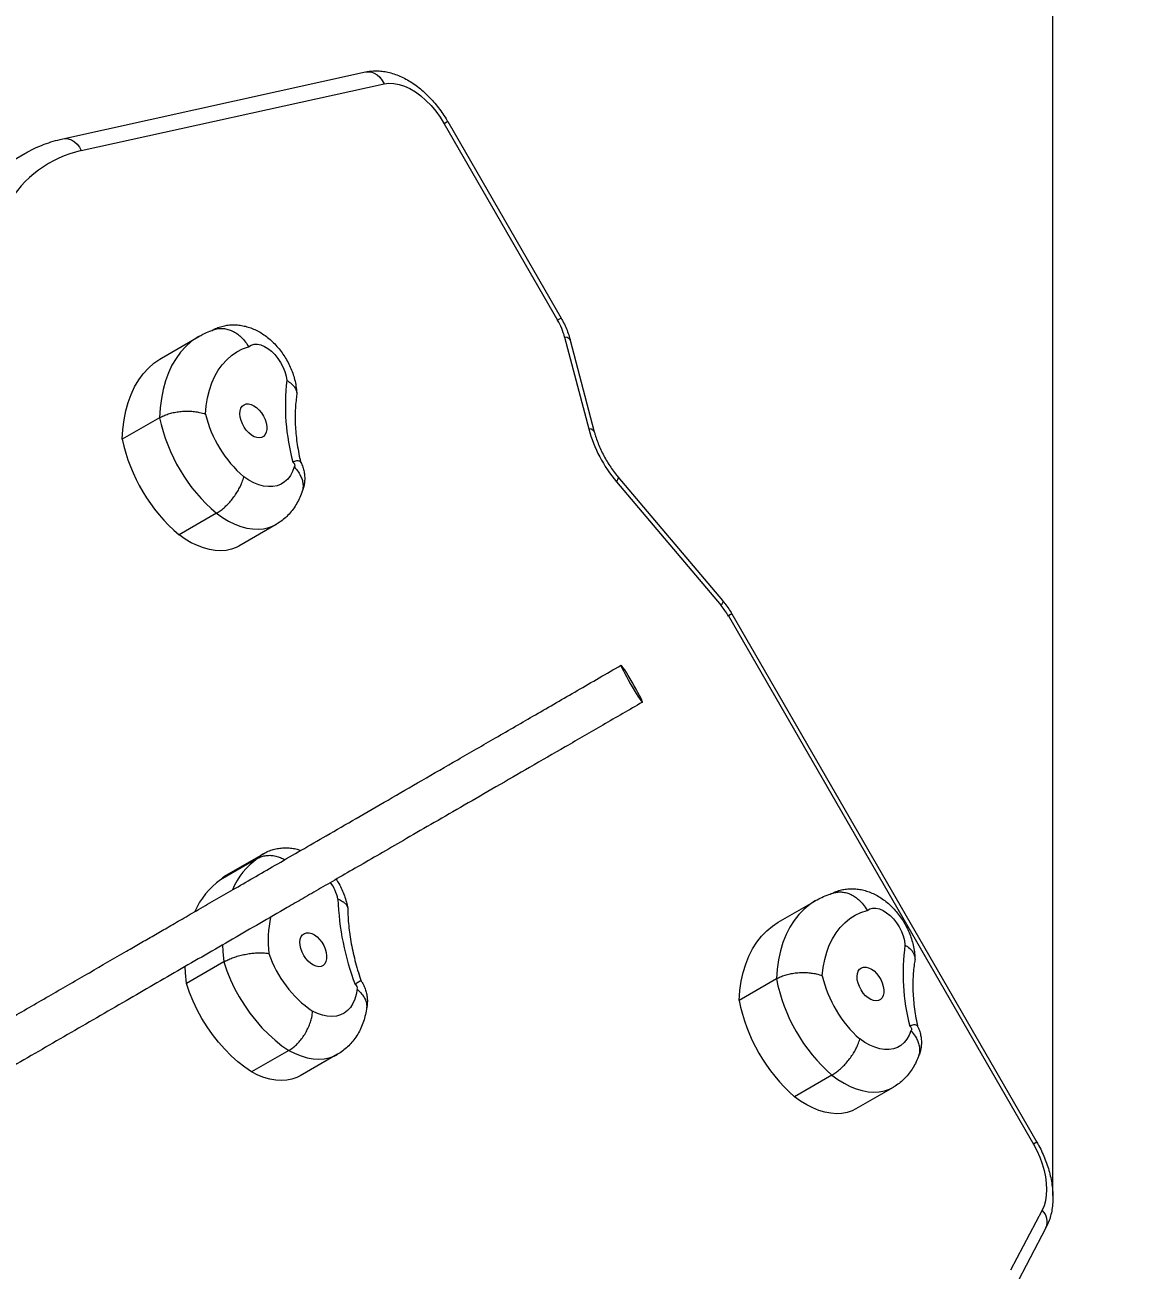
# Model space of a CAD drawing. Header units: millimetres. Extents: x -6879 to 7341, y -8047 to 7187.
# Drawn here: x 5147 to 5666, y -2675 to -2097 of the extents above; entities that cross this region are included whole.
import ezdxf

# ---------------------------------------------------------------- set-up
doc = ezdxf.new("R2010")
doc.units = ezdxf.units.MM
for name, color, linetype in [('DIKOM_ОБЪЕКТ', 7, 'Continuous'), ('DIKOM_РАЗМЕР_ЗОНА', 7, 'Continuous'), ('DIKOM_РАЗМЕР_ОБЪЕКТА', 7, 'Continuous')]:
    doc.layers.add(name, color=color, linetype=linetype)
doc.styles.add('style1', font='arial.ttf', dxfattribs={"width": 0.8})
doc.dimstyles.new('1-50', dxfattribs={"dimtxt": 300, "dimasz": 200, "dimexe": 100, "dimexo": 0, "dimgap": 100, "dimtad": 0, "dimdec": 0, "dimtxsty": 'style1', "dimcen": 0, "dimclrd": 7, "dimclre": 7, "dimadec": 1, "dimazin": 2, "dimtfac": 1, "dimtdec": 0, "dimtmove": 1, "dimatfit": 3, "dimfxl": 0, "dimlwd": 25, "dimlwe": 18, "dimarcsym": 0})

# ---------------------------------------------------------------- blocks, each defined once
blk = doc.blocks.new('*D19')
at = {"layer": 'Defpoints', "color": 0, "transparency": 16777216}
for p in [(5624.04, 6094.27), (-4435.35, 2864.29), (5624.04, -2640.11)]:
    blk.add_point(p, dxfattribs=at)
at = {"layer": 'DIKOM_РАЗМЕР_ОБЪЕКТА', "color": 7, "lineweight": 18, "transparency": 16777216}
for p, q in [((-4435.35, 2864.29), (-4435.35, 6194.27)), ((5624.04, -2640.11), (5624.04, 6194.27))]:
    blk.add_line(p, q, dxfattribs=at)
at = {"layer": 'DIKOM_РАЗМЕР_ОБЪЕКТА', "color": 7, "lineweight": 25, "transparency": 16777216}
for p, q in [((-4235.35, 6094.27), (2113.67, 6094.27)), ((5424.04, 6094.27), (3193.46, 6094.27))]:
    blk.add_line(p, q, dxfattribs=at)
at = {"layer": 'DIKOM_РАЗМЕР_ОБЪЕКТА', "color": 7, "transparency": 16777216}
for points in [[(-4235.35, 6127.6), (-4235.35, 6060.94), (-4435.35, 6094.27)], [(5424.04, 6127.6), (5424.04, 6060.94), (5624.04, 6094.27)]]:
    blk.add_solid(points, dxfattribs=at)
at = {"layer": 'DIKOM_РАЗМЕР_ОБЪЕКТА', "color": 0, "transparency": 16777216, "insert": (2653.56, 6094.27), "char_height": 300, "attachment_point": 5, "style": 'style1'}
blk.add_mtext('10100', dxfattribs=at)
blk = doc.blocks.new('*D17')
at = {"layer": 'Defpoints', "color": 0, "transparency": 16777216}
for p in [(-5935.35, 6990.27), (-5935.35, 998.27), (7340.79, -2830.86)]:
    blk.add_point(p, dxfattribs=at)
at = {"layer": 'DIKOM_РАЗМЕР_ЗОНА', "color": 7, "lineweight": 18, "transparency": 16777216}
for p, q in [((-5935.35, 998.27), (-5935.35, 7090.27)), ((7340.79, -2830.86), (7340.79, 7090.27))]:
    blk.add_line(p, q, dxfattribs=at)
at = {"layer": 'DIKOM_РАЗМЕР_ЗОНА', "color": 7, "lineweight": 25, "transparency": 16777216}
for p, q in [((-5735.35, 6990.27), (2016.67, 6990.27)), ((7140.79, 6990.27), (3096.46, 6990.27))]:
    blk.add_line(p, q, dxfattribs=at)
at = {"layer": 'DIKOM_РАЗМЕР_ЗОНА', "color": 7, "transparency": 16777216}
for points in [[(-5735.35, 7023.6), (-5735.35, 6956.94), (-5935.35, 6990.27)], [(7140.79, 7023.6), (7140.79, 6956.94), (7340.79, 6990.27)]]:
    blk.add_solid(points, dxfattribs=at)
at = {"layer": 'DIKOM_РАЗМЕР_ЗОНА', "color": 0, "transparency": 16777216, "insert": (2556.56, 6990.27), "char_height": 300, "attachment_point": 5, "style": 'style1'}
blk.add_mtext('13300', dxfattribs=at)

msp = doc.modelspace()

# ---------------------------------------------------------------- linework, layer by layer
at = {"layer": 'DIKOM_ОБЪЕКТ', "color": 7, "linetype": 'Continuous', "lineweight": 15}
for p, q in [((5164.42, -2149.66), (5304.97, -2118.63)), ((5173.05, -2155.13), (5313.61, -2124.1)), ((5343.12, -2141.66), (5341.48, -2142.61)), ((5341.48, -2142.61), (5394.1, -2233.75)), ((5343.12, -2141.66), (5395.74, -2232.81)), ((5141.34, -2159.63), (5146.89, -2156.43)), ((5395.74, -2232.81), (5394.1, -2233.75)), ((5210.33, -2251.37), (5227.65, -2241.37)), ((5397.39, -2241.67), (5408.57, -2284.22)), ((5399.99, -2243.05), (5411.17, -2285.6)), ((5209.4, -2279.07), (5192.08, -2289.08)), ((5421.44, -2308.78), (5470.01, -2366.27)), ((5422.12, -2306.45), (5470.68, -2363.94)), ((5235.74, -2323.44), (5218.41, -2333.44)), ((5263.46, -2328.63), (5246.13, -2338.63)), ((5475.04, -2370.15), (5473.4, -2371.1)), ((5473.4, -2371.1), (5614.94, -2616.27)), ((5475.04, -2370.15), (5616.59, -2615.32)), ((5254.96, -2483.55), (5237.63, -2493.55)), ((5240.26, -2491.41), (5257.58, -2481.41)), ((5496.53, -2513.22), (5513.85, -2503.22)), ((5239.13, -2531.64), (5221.81, -2541.65)), ((5495.66, -2539.48), (5478.34, -2549.48)), ((5269.43, -2572.72), (5252.1, -2582.72)), ((5291.95, -2574.53), (5274.63, -2584.53)), ((5521.43, -2584.19), (5504.1, -2594.19)), ((5549.81, -2589.88), (5532.49, -2599.88)), ((5616.59, -2615.32), (5614.94, -2616.27)), ((5618.97, -2646.88), (5604.36, -2674.67)), ((5620.8, -2655.1), (5606.19, -2682.89))]:
    msp.add_line(p, q, dxfattribs=at)
at = {"layer": 'DIKOM_ОБЪЕКТ', "color": 7, "linetype": 'Continuous', "lineweight": 15, "flags": 128}
for points in [[(5304.97, -2118.63), (5306.08, -2118.49), (5307.56, -2118.63), (5309.03, -2119.13), (5310.41, -2119.96), (5311.67, -2121.1), (5312.75, -2122.5), (5313.61, -2124.1)], [(5313.61, -2124.1), (5315.8, -2123.82), (5318.13, -2123.91), (5320.56, -2124.36), (5323.05, -2125.18), (5325.58, -2126.36), (5328.11, -2127.87), (5330.61, -2129.7), (5333.04, -2131.82), (5335.37, -2134.2), (5337.57, -2136.82), (5339.62, -2139.64), (5341.48, -2142.61)], [(5164.42, -2149.66), (5165.53, -2149.52), (5167.01, -2149.66), (5168.48, -2150.15), (5169.86, -2150.99), (5171.12, -2152.12), (5172.2, -2153.52), (5173.05, -2155.13)], [(5227.64, -2241.37), (5226.89, -2241.82), (5224.09, -2243.78), (5221.51, -2246.07), (5219.14, -2248.67), (5217.02, -2251.57), (5215.13, -2254.76), (5213.51, -2258.23), (5212.14, -2261.95), (5211.04, -2265.92), (5210.22, -2270.11), (5209.67, -2274.5), (5209.4, -2279.07)], [(5399.99, -2243.05), (5399.87, -2242.76), (5399.36, -2242.27), (5398.52, -2241.9), (5397.39, -2241.67)], [(5230.68, -2277.42), (5231.04, -2273.51), (5231.66, -2269.78), (5232.53, -2266.25), (5233.66, -2262.93), (5235.03, -2259.85), (5236.63, -2257.03), (5238.47, -2254.47), (5240.53, -2252.19), (5242.79, -2250.21), (5245.25, -2248.53), (5247.89, -2247.17), (5250.71, -2246.12)], [(5250.71, -2246.12), (5251.89, -2245.4), (5253.26, -2245.02), (5254.76, -2244.98), (5256.37, -2245.3), (5258.03, -2245.96), (5259.7, -2246.94), (5261.33, -2248.22), (5262.88, -2249.76), (5264.31, -2251.52), (5265.58, -2253.45), (5266.65, -2255.5), (5267.49, -2257.62), (5268.09, -2259.74), (5268.41, -2261.8)], [(5192.08, -2289.08), (5192.35, -2284.5), (5192.9, -2280.11), (5193.72, -2275.92), (5194.82, -2271.96), (5196.18, -2268.23), (5197.81, -2264.76), (5199.69, -2261.57), (5201.82, -2258.67), (5204.18, -2256.07), (5206.77, -2253.78), (5209.57, -2251.83), (5210.33, -2251.37)], [(5254.43, -2274.4), (5255.61, -2275.53), (5256.68, -2276.87), (5257.6, -2278.35), (5258.32, -2279.93), (5258.83, -2281.52), (5259.09, -2283.08), (5259.09, -2284.54), (5258.84, -2285.83), (5258.35, -2286.91), (5257.64, -2287.72), (5256.73, -2288.24), (5255.67, -2288.45), (5254.49, -2288.33), (5253.24, -2287.89), (5251.99, -2287.16), (5250.77, -2286.15), (5249.63, -2284.91), (5248.64, -2283.49), (5247.81, -2281.96), (5247.2, -2280.36), (5246.81, -2278.78), (5246.68, -2277.26), (5246.8, -2275.88), (5247.17, -2274.69), (5247.78, -2273.74), (5248.59, -2273.07), (5249.59, -2272.7), (5250.71, -2272.66), (5251.93, -2272.94), (5253.19, -2273.53), (5254.43, -2274.4)], [(5411.17, -2285.6), (5411.05, -2285.31), (5410.54, -2284.82), (5409.7, -2284.45), (5408.57, -2284.22)], [(5271.28, -2299.74), (5271.53, -2299.96), (5271.76, -2300.23), (5271.94, -2300.54), (5272.07, -2300.88), (5272.13, -2301.2), (5272.13, -2301.5), (5272.06, -2301.75), (5271.92, -2301.94)], [(5271.92, -2301.94), (5271.15, -2304.07), (5270.14, -2305.96), (5268.9, -2307.58), (5267.44, -2308.91), (5265.79, -2309.93), (5263.97, -2310.64), (5262, -2311.02), (5259.89, -2311.07), (5257.69, -2310.79), (5255.42, -2310.18), (5253.1, -2309.25), (5250.76, -2308.01), (5248.44, -2306.47)], [(5422.12, -2306.45), (5422.2, -2306.6), (5422.23, -2307.12), (5421.97, -2307.86), (5421.44, -2308.78)], [(5235.74, -2323.44), (5238.55, -2325.4), (5241.4, -2327.07), (5244.24, -2328.45), (5247.06, -2329.52), (5249.83, -2330.28), (5252.54, -2330.72), (5255.16, -2330.84), (5257.67, -2330.63), (5260.04, -2330.1), (5262.27, -2329.24), (5263.44, -2328.63)], [(5246.13, -2338.63), (5244.95, -2339.25), (5242.72, -2340.1), (5240.34, -2340.63), (5237.83, -2340.84), (5235.22, -2340.72), (5232.51, -2340.28), (5229.73, -2339.52), (5226.91, -2338.45), (5224.07, -2337.07), (5221.23, -2335.4), (5218.41, -2333.44)], [(5470.68, -2363.94), (5470.77, -2364.08), (5470.79, -2364.61), (5470.54, -2365.35), (5470.01, -2366.27)], [(5423.59, -2393.96), (5423.59, -2394.16), (5423.77, -2394.67), (5424.13, -2395.46), (5424.64, -2396.51), (5425.3, -2397.77), (5426.07, -2399.21), (5426.93, -2400.77), (5427.85, -2402.39), (5428.79, -2404.01), (5429.73, -2405.59), (5430.62, -2407.05), (5431.44, -2408.35), (5432.15, -2409.43), (5432.73, -2410.27), (5433.16, -2410.83), (5433.42, -2411.09), (5433.51, -2411.04), (5433.42, -2410.69), (5433.15, -2410.03), (5432.71, -2409.11), (5432.12, -2407.95), (5431.41, -2406.59), (5430.59, -2405.09), (5429.69, -2403.49), (5428.76, -2401.86), (5427.81, -2400.26), (5426.89, -2398.73), (5426.04, -2397.35), (5425.27, -2396.15), (5424.62, -2395.18), (5424.11, -2394.48), (5423.76, -2394.06), (5423.59, -2393.96)], [(5257.58, -2481.41), (5256.39, -2482.21), (5254.96, -2483.55)], [(5237.63, -2493.55), (5239.07, -2492.21), (5240.26, -2491.41)], [(5513.88, -2503.2), (5511.15, -2504.98), (5508.49, -2507.17), (5506.06, -2509.67), (5503.86, -2512.48), (5501.9, -2515.58), (5500.19, -2518.97), (5498.74, -2522.61), (5497.56, -2526.51), (5496.65, -2530.63), (5496.02, -2534.96), (5495.66, -2539.48)], [(5516.97, -2538.11), (5517.4, -2534.25), (5518.09, -2530.57), (5519.04, -2527.1), (5520.24, -2523.85), (5521.68, -2520.85), (5523.35, -2518.1), (5525.25, -2515.62), (5527.37, -2513.43), (5529.69, -2511.53), (5532.21, -2509.95), (5534.91, -2508.68), (5537.76, -2507.73)], [(5537.76, -2507.73), (5538.98, -2507.05), (5540.36, -2506.71), (5541.88, -2506.72), (5543.5, -2507.08), (5545.16, -2507.78), (5546.83, -2508.8), (5548.45, -2510.12), (5549.99, -2511.69), (5551.4, -2513.48), (5552.64, -2515.43), (5553.69, -2517.49), (5554.5, -2519.61), (5555.06, -2521.73), (5555.35, -2523.78)], [(5478.34, -2549.48), (5478.69, -2544.96), (5479.33, -2540.63), (5480.24, -2536.51), (5481.42, -2532.62), (5482.87, -2528.97), (5484.58, -2525.59), (5486.53, -2522.48), (5488.74, -2519.67), (5491.17, -2517.17), (5493.82, -2514.99), (5496.53, -2513.22)], [(5281.25, -2519.09), (5282.49, -2520.02), (5283.65, -2521.19), (5284.7, -2522.55), (5285.58, -2524.06), (5286.26, -2525.64), (5286.72, -2527.24), (5286.93, -2528.78), (5286.89, -2530.21), (5286.6, -2531.47), (5286.06, -2532.5), (5285.31, -2533.26), (5284.37, -2533.72), (5283.28, -2533.87), (5282.09, -2533.69), (5280.84, -2533.2), (5279.58, -2532.41), (5278.38, -2531.35), (5277.27, -2530.08), (5276.3, -2528.64), (5275.51, -2527.08), (5274.94, -2525.49), (5274.6, -2523.91), (5274.51, -2522.41), (5274.68, -2521.06), (5275.1, -2519.91), (5275.74, -2519.01), (5276.59, -2518.4), (5277.61, -2518.09), (5278.76, -2518.11), (5279.99, -2518.44), (5281.25, -2519.09)], [(5238.61, -2523.76), (5238.73, -2526.73), (5239.13, -2531.64)], [(5221.81, -2541.65), (5221.4, -2536.73), (5221.29, -2533.72)], [(5239.13, -2531.64), (5240.58, -2535.78), (5242.28, -2539.88), (5244.22, -2543.93), (5246.38, -2547.89), (5248.76, -2551.72), (5251.32, -2555.4), (5254.05, -2558.89), (5256.92, -2562.18), (5259.92, -2565.23), (5263.02, -2568.02), (5266.2, -2570.52), (5269.43, -2572.72)], [(5541, -2535.83), (5542.17, -2536.99), (5543.23, -2538.34), (5544.13, -2539.84), (5544.83, -2541.42), (5545.3, -2543.01), (5545.54, -2544.57), (5545.52, -2546.01), (5545.24, -2547.28), (5544.73, -2548.33), (5543.99, -2549.11), (5543.06, -2549.6), (5541.98, -2549.77), (5540.8, -2549.62), (5539.55, -2549.15), (5538.3, -2548.38), (5537.08, -2547.35), (5535.96, -2546.09), (5534.98, -2544.66), (5534.18, -2543.11), (5533.58, -2541.51), (5533.23, -2539.93), (5533.12, -2538.43), (5533.27, -2537.07), (5533.67, -2535.9), (5534.3, -2534.98), (5535.13, -2534.34), (5536.14, -2534.01), (5537.28, -2534), (5538.5, -2534.31), (5539.76, -2534.93), (5541, -2535.83)], [(5252.1, -2582.72), (5248.88, -2580.52), (5245.7, -2578.02), (5242.6, -2575.23), (5239.6, -2572.18), (5236.72, -2568.9), (5233.99, -2565.4), (5231.43, -2561.72), (5229.06, -2557.89), (5226.89, -2553.93), (5224.95, -2549.89), (5223.25, -2545.78), (5221.81, -2541.65)], [(5301.09, -2544.32), (5300.7, -2546.76), (5300.04, -2549), (5299.14, -2551), (5298.01, -2552.75), (5296.65, -2554.22), (5295.09, -2555.39), (5293.35, -2556.25), (5291.44, -2556.79), (5289.4, -2556.99), (5287.24, -2556.87), (5285, -2556.41), (5282.7, -2555.63), (5280.37, -2554.54)], [(5558.15, -2563.62), (5557.33, -2565.7), (5556.27, -2567.54), (5554.99, -2569.1), (5553.5, -2570.38), (5551.81, -2571.34), (5549.96, -2571.99), (5547.96, -2572.31), (5545.83, -2572.29), (5543.62, -2571.95), (5541.33, -2571.28), (5539.01, -2570.28), (5536.67, -2568.99), (5534.36, -2567.4)], [(5557.54, -2561.42), (5557.79, -2561.64), (5558.01, -2561.92), (5558.19, -2562.23), (5558.32, -2562.57), (5558.37, -2562.89), (5558.36, -2563.19), (5558.29, -2563.44), (5558.15, -2563.62)], [(5269.43, -2572.72), (5272.27, -2574.15), (5275.09, -2575.27), (5277.88, -2576.08), (5280.6, -2576.58), (5283.23, -2576.74), (5285.76, -2576.59), (5288.16, -2576.11), (5290.42, -2575.31), (5291.94, -2574.54)], [(5274.63, -2584.53), (5273.09, -2585.31), (5270.84, -2586.11), (5268.44, -2586.59), (5265.91, -2586.75), (5263.27, -2586.58), (5260.55, -2586.09), (5257.77, -2585.27), (5254.95, -2584.15), (5252.1, -2582.72)], [(5521.43, -2584.19), (5524.23, -2586.21), (5527.07, -2587.95), (5529.92, -2589.4), (5532.74, -2590.55), (5535.53, -2591.38), (5538.26, -2591.9), (5540.9, -2592.09), (5543.43, -2591.96), (5545.84, -2591.5), (5548.11, -2590.73), (5549.79, -2589.89)], [(5532.49, -2599.88), (5530.79, -2600.73), (5528.52, -2601.5), (5526.11, -2601.96), (5523.57, -2602.09), (5520.93, -2601.9), (5518.21, -2601.38), (5515.42, -2600.55), (5512.59, -2599.4), (5509.75, -2597.95), (5506.91, -2596.21), (5504.1, -2594.19)], [(5614.94, -2616.27), (5616.52, -2619.22), (5617.89, -2622.25), (5619.03, -2625.31), (5619.93, -2628.38), (5620.57, -2631.41), (5620.96, -2634.36), (5621.09, -2637.21), (5620.95, -2639.92), (5620.55, -2642.46), (5619.89, -2644.78), (5618.97, -2646.88)]]:
    msp.add_lwpolyline(points, dxfattribs=at)
at = {"layer": 'DIKOM_ОБЪЕКТ', "color": 7, "linetype": 'Continuous', "lineweight": 15}
for centre, radius, start, end in [((5184.63, -2206.75), 52.9, 102.63796, 150.18356), ((5366.06, -2250.06), 32.44, 14.99536, 30.17368), ((5368.43, -2273.33), 100.67, 173.4275, 195.21192), ((5287.56, -2262.69), 79.85, 191.84147, 229.53663), ((5285.36, -2263.95), 56.31, 193.84173, 229.03876), ((5470.35, -2267.49), 64.01, 195.14481, 220.17165), ((5270.23, -2272.69), 79.85, 191.84147, 229.53663), ((5444.49, -2387.76), 33.36, 29.94566, 40.10756), ((5275.04, -2511.78), 34.65, 125.41166, 156.77193), ((5257.74, -2521.81), 34.69, 125.42176, 156.99772), ((5270.44, -2507.49), 22.31, 12.96545, 34.81837), ((5412.9, -2498.72), 120.77, 181.78631, 201.06552), ((5318.68, -2522.07), 58.9, 168.97313, 185.5457), ((5652.46, -2537.02), 98, 172.23803, 194.41913), ((5311.25, -2510.02), 54.17, 199.11006, 235.24714), ((5299.39, -2543.74), 1.8, 341.36435, 63.28596), ((5574.05, -2524.08), 79.88, 191.11014, 228.79548), ((5571.88, -2525.31), 56.38, 193.12012, 228.28707), ((5556.73, -2534.09), 79.88, 191.11013, 228.79551), ((5614.09, -2652.27), 7.28, 337.19772, 47.84638)]:
    msp.add_arc(centre, radius, start, end, dxfattribs=at)
for points, knots in [([(5304.97, -2118.63), (5305.56, -2118.51), (5307, -2118.23), (5309.35, -2118.07), (5312.01, -2118.16), (5314.72, -2118.55), (5317.47, -2119.23), (5320.25, -2120.22), (5323.03, -2121.5), (5325.79, -2123.06), (5328.49, -2124.9), (5331.12, -2126.98), (5333.64, -2129.29), (5336.04, -2131.8), (5338.3, -2134.49), (5340.41, -2137.33), (5342, -2139.75), (5342.86, -2141.22), (5343.12, -2141.66)], [0, 0, 0, 0, 0.042121, 0.10275, 0.164162, 0.226935, 0.291222, 0.356993, 0.424033, 0.491987, 0.560471, 0.629126, 0.697702, 0.766109, 0.834333, 0.902402, 0.970374, 1, 1, 1, 1]), ([(5146.88, -2156.47), (5147.23, -2156.25), (5148.83, -2155.28), (5151.82, -2153.83), (5155.85, -2152.14), (5160.05, -2150.72), (5162.95, -2150.01), (5164.42, -2149.66)], [0, 0, 0, 0, 0.066249, 0.298162, 0.530078, 0.762316, 1, 1, 1, 1]), ([(5233.84, -2238.51), (5234.15, -2238.33), (5235.17, -2237.73), (5237.05, -2237.01), (5239.44, -2236.34), (5241.89, -2235.99), (5244.36, -2235.91), (5246.85, -2236.13), (5249.33, -2236.62), (5251.8, -2237.39), (5254.25, -2238.44), (5256.66, -2239.78), (5259, -2241.39), (5261.25, -2243.26), (5263.37, -2245.36), (5265.33, -2247.67), (5267.11, -2250.15), (5268.69, -2252.78), (5270.06, -2255.53), (5271.21, -2258.4), (5272.11, -2261.35), (5272.74, -2264.38), (5273.01, -2266.6), (5273.05, -2267.8), (5273.05, -2267.97)], [0, 0, 0, 0, 0.018646, 0.062778, 0.106502, 0.150073, 0.193759, 0.237847, 0.282635, 0.328413, 0.375415, 0.42375, 0.473329, 0.523853, 0.574896, 0.62605, 0.677207, 0.728418, 0.779838, 0.831619, 0.883956, 0.937008, 0.990798, 1, 1, 1, 1]), ([(5395.74, -2232.81), (5396.02, -2233.3), (5396.81, -2234.7), (5397.94, -2237.07), (5399.05, -2239.88), (5399.68, -2241.89), (5399.96, -2242.93), (5399.99, -2243.05)], [0, 0, 0, 0, 0.151792, 0.426649, 0.702508, 0.964853, 1, 1, 1, 1]), ([(5227.66, -2241.41), (5228.27, -2241.05), (5229.9, -2240.1), (5232.29, -2239.02), (5234.11, -2238.41), (5234.8, -2238.17)], [0, 0, 0, 0, 0.270387, 0.719009, 1, 1, 1, 1]), ([(5234.8, -2238.16), (5234.83, -2238.14), (5235.49, -2237.85), (5236.9, -2237.64), (5238.98, -2237.6), (5241.11, -2238), (5243.22, -2238.8), (5245.25, -2239.96), (5247.14, -2241.48), (5249.03, -2243.48), (5250.15, -2245.12), (5250.7, -2246.11), (5250.71, -2246.12)], [0, 0, 0, 0, 0.007285, 0.126127, 0.244961, 0.363798, 0.482742, 0.601685, 0.720929, 0.840176, 0.997608, 1, 1, 1, 1]), ([(5268.41, -2261.8), (5268.43, -2261.81), (5269.25, -2262.26), (5270.52, -2263.16), (5271.87, -2264.62), (5272.68, -2266.03), (5273.11, -2267.5), (5273.04, -2268.48), (5273, -2268.98)], [0, 0, 0, 0, 0.003574, 0.253898, 0.438953, 0.629311, 0.813551, 1, 1, 1, 1]), ([(5273.01, -2268.98), (5272.94, -2269.42), (5272.71, -2270.97), (5272.44, -2273.78), (5272.28, -2277.46), (5272.31, -2281.31), (5272.54, -2285.31), (5272.97, -2289.45), (5273.62, -2293.7), (5274.25, -2297.11), (5274.73, -2299.12), (5274.86, -2299.65)], [0, 0, 0, 0, 0.050918, 0.179302, 0.30775, 0.436248, 0.564932, 0.693881, 0.823139, 0.952722, 1, 1, 1, 1]), ([(5209.4, -2279.07), (5210.01, -2278.75), (5211.23, -2278.11), (5213.39, -2277.32), (5215.72, -2276.7), (5218.18, -2276.27), (5220.69, -2276.04), (5223.2, -2276.01), (5225.63, -2276.19), (5228.2, -2276.61), (5229.83, -2277.09), (5230.67, -2277.42), (5230.68, -2277.42)], [0, 0, 0, 0, 0.105826, 0.211654, 0.317463, 0.423274, 0.52947, 0.635672, 0.742879, 0.850095, 0.998284, 1, 1, 1, 1]), ([(5411.17, -2285.6), (5411.3, -2286.07), (5411.68, -2287.46), (5412.45, -2289.79), (5413.55, -2292.58), (5414.84, -2295.36), (5416.28, -2298.1), (5417.89, -2300.75), (5419.62, -2303.3), (5421.06, -2305.18), (5421.91, -2306.2), (5422.12, -2306.45)], [0, 0, 0, 0, 0.065107, 0.191667, 0.318726, 0.446231, 0.574023, 0.701939, 0.829791, 0.957383, 1, 1, 1, 1]), ([(5271.28, -2299.74), (5271.28, -2299.74), (5271.58, -2299.48), (5272.26, -2299.17), (5273.24, -2298.94), (5274.09, -2298.98), (5274.62, -2299.18), (5274.71, -2299.43), (5274.73, -2299.5)], [0, 0, 0, 0, 0.002574, 0.193789, 0.392027, 0.639698, 0.894626, 1, 1, 1, 1]), ([(5274.76, -2299.48), (5274.83, -2299.6), (5275.3, -2300.4), (5275.88, -2301.96), (5276.48, -2304.11), (5276.75, -2306.24), (5276.76, -2308.37), (5276.48, -2310.45), (5276.07, -2312.14), (5275.66, -2313.08), (5275.53, -2313.39)], [0, 0, 0, 0, 0.028251, 0.193189, 0.343772, 0.492588, 0.639802, 0.785934, 0.931487, 1, 1, 1, 1]), ([(5271.92, -2301.94), (5271.93, -2301.95), (5272.65, -2302.76), (5273.81, -2304.19), (5275.01, -2306.32), (5275.72, -2308.27), (5276.02, -2310.22), (5275.98, -2311.91), (5275.66, -2312.89), (5275.53, -2313.27)], [0, 0, 0, 0, 0.002616, 0.222747, 0.387021, 0.556058, 0.720221, 0.889135, 1, 1, 1, 1]), ([(5235.74, -2323.44), (5236.33, -2323.07), (5237.51, -2322.34), (5239.31, -2320.88), (5241.08, -2319.19), (5242.76, -2317.32), (5244.3, -2315.3), (5245.67, -2313.21), (5246.82, -2311.1), (5247.81, -2308.83), (5248.27, -2307.31), (5248.44, -2306.49), (5248.44, -2306.47)], [0, 0, 0, 0, 0.107306, 0.214612, 0.321918, 0.429224, 0.53655, 0.643876, 0.751256, 0.858639, 0.996646, 1, 1, 1, 1]), ([(5275.56, -2313.28), (5275.51, -2313.45), (5275.14, -2314.65), (5274.24, -2316.77), (5272.75, -2319.56), (5271, -2322.09), (5269.03, -2324.36), (5266.85, -2326.33), (5264.97, -2327.75), (5263.77, -2328.41), (5263.42, -2328.6)], [0, 0, 0, 0, 0.025858, 0.186873, 0.344879, 0.498615, 0.648446, 0.794993, 0.938976, 1, 1, 1, 1]), ([(5470.68, -2363.94), (5471.04, -2364.37), (5472.04, -2365.59), (5473.53, -2367.65), (5474.55, -2369.35), (5475.04, -2370.15)], [0, 0, 0, 0, 0.22467, 0.629261, 1, 1, 1, 1]), ([(4183.98, -3111), (4184.79, -3110.53), (4186.94, -3109.29), (4190.41, -3107.29), (4196.12, -3103.99), (4203.44, -3099.76), (4212.72, -3094.4), (4222.04, -3089.02), (4231.21, -3083.71), (4240.59, -3078.29), (4250.23, -3072.71), (4260.46, -3066.8), (4270.26, -3061.13), (4280.16, -3055.42), (4290.04, -3049.7), (4299.83, -3044.04), (4308.87, -3038.82), (4317.16, -3034.03), (4324.93, -3029.53), (4343.41, -3018.86), (4373.07, -3001.71), (4408.36, -2981.31), (4438.21, -2964.06), (4462.5, -2950.02), (4486.63, -2936.07), (4510.6, -2922.21), (4534.37, -2908.47), (4555.51, -2896.25), (4573.98, -2885.57), (4589.79, -2876.43), (4605.18, -2867.53), (4620.02, -2858.94), (4633.94, -2850.89), (4646.86, -2843.41), (4658.74, -2836.54), (4669.8, -2830.13), (4680.13, -2824.15), (4689.74, -2818.58), (4698.71, -2813.38), (4707.12, -2808.51), (4715.08, -2803.89), (4723.74, -2798.87), (4733, -2793.49), (4742.96, -2787.71), (4752.93, -2781.93), (4763.23, -2775.96), (4773.44, -2770.03), (4783.67, -2764.1), (4793.84, -2758.21), (4804.69, -2751.92), (4816.18, -2745.27), (4828.25, -2738.28), (4841.58, -2730.56), (4856.22, -2722.09), (4872.17, -2712.85), (4888.58, -2703.36), (4907.77, -2692.26), (4929.8, -2679.51), (4954.65, -2665.13), (4979.64, -2650.67), (5004.71, -2636.17), (5031.53, -2620.65), (5060.22, -2604.06), (5090.93, -2586.3), (5117.85, -2570.72), (5140.62, -2557.56), (5158.8, -2547.04), (5176.55, -2536.78), (5190.39, -2528.78), (5200.37, -2523), (5206.64, -2519.38), (5213.1, -2515.64), (5220.04, -2511.63), (5227.71, -2507.19), (5236, -2502.4), (5244.87, -2497.27), (5254.31, -2491.82), (5264.47, -2485.94), (5275.36, -2479.64), (5287.49, -2472.64), (5300.91, -2464.88), (5315.69, -2456.33), (5331.41, -2447.24), (5348.06, -2437.62), (5365.64, -2427.46), (5384.15, -2416.76), (5403.56, -2405.53), (5416.81, -2397.87), (5423.59, -2393.96)], [0, 0, 0, 0, 0.001498, 0.00399, 0.006445, 0.012118, 0.017672, 0.024107, 0.030318, 0.036301, 0.04398, 0.051268, 0.058164, 0.064674, 0.071918, 0.078615, 0.084763, 0.090361, 0.095472, 0.100516, 0.12772, 0.155228, 0.1717, 0.188174, 0.204661, 0.221179, 0.237752, 0.254405, 0.26601, 0.277604, 0.289167, 0.300684, 0.312153, 0.322908, 0.333648, 0.344402, 0.355189, 0.366017, 0.376692, 0.387401, 0.398131, 0.408864, 0.42417, 0.439439, 0.454657, 0.469813, 0.484904, 0.496816, 0.508717, 0.520626, 0.532558, 0.544521, 0.556506, 0.570663, 0.584852, 0.599066, 0.613303, 0.633672, 0.654032, 0.67433, 0.694581, 0.714799, 0.73878, 0.762731, 0.786671, 0.800714, 0.81431, 0.827405, 0.840005, 0.844582, 0.849091, 0.853587, 0.858525, 0.864005, 0.870028, 0.876206, 0.882869, 0.890018, 0.897653, 0.905776, 0.915419, 0.925671, 0.936534, 0.948007, 0.960092, 0.972786, 0.98609, 1, 1, 1, 1]), ([(5433.49, -2411.11), (5427.38, -2414.64), (5415.45, -2421.54), (5398, -2431.62), (5381.44, -2441.19), (5365.78, -2450.25), (5351.03, -2458.78), (5337.17, -2466.78), (5324.54, -2474.09), (5313.09, -2480.71), (5302.76, -2486.68), (5293.17, -2492.22), (5284.33, -2497.33), (5276.22, -2502.02), (5262.57, -2509.91), (5243.1, -2521.17), (5217.61, -2535.91), (5191.44, -2551.04), (5164.86, -2566.41), (5138.02, -2581.93), (5111.61, -2597.21), (5085.58, -2612.26), (5059.36, -2627.43), (5032.93, -2642.72), (5006.22, -2658.17), (4979.67, -2673.53), (4953.2, -2688.84), (4927.01, -2704), (4904.87, -2716.81), (4886.7, -2727.32), (4872.31, -2735.65), (4858.32, -2743.75), (4844.81, -2751.57), (4831.83, -2759.08), (4819.46, -2766.25), (4807.76, -2773.03), (4796.72, -2779.42), (4786.47, -2785.36), (4776.95, -2790.88), (4768, -2796.08), (4759.41, -2801.06), (4751.03, -2805.93), (4742.65, -2810.79), (4734.09, -2815.76), (4725.11, -2820.97), (4716.36, -2826.04), (4707.9, -2830.94), (4699.84, -2835.61), (4691.32, -2840.55), (4682.29, -2845.78), (4672.69, -2851.34), (4662.48, -2857.25), (4651.62, -2863.54), (4640.18, -2870.15), (4628.24, -2877.06), (4615.85, -2884.23), (4603.09, -2891.61), (4587.83, -2900.44), (4569.99, -2910.75), (4549.58, -2922.55), (4528.97, -2934.46), (4508.21, -2946.47), (4487.31, -2958.55), (4466.46, -2970.6), (4445.87, -2982.5), (4427.41, -2993.17), (4411.07, -3002.62), (4396.78, -3010.88), (4385.02, -3017.67), (4375.42, -3023.22), (4367.57, -3027.76), (4358.9, -3032.77), (4349.4, -3038.26), (4339.29, -3044.1), (4328.62, -3050.27), (4317.43, -3056.74), (4305.59, -3063.59), (4293.12, -3070.79), (4280.08, -3078.33), (4268.45, -3085.05), (4258.37, -3090.88), (4249.86, -3095.8), (4240.9, -3100.98), (4231.25, -3106.56), (4221.52, -3112.18), (4211.92, -3117.73), (4202.85, -3122.97), (4196.8, -3126.46), (4193.88, -3128.15)], [0, 0, 0, 0, 0.012549, 0.024501, 0.035855, 0.04661, 0.056765, 0.066321, 0.075277, 0.082962, 0.090144, 0.096825, 0.103005, 0.108686, 0.113868, 0.131772, 0.149994, 0.168537, 0.188673, 0.208816, 0.228964, 0.249129, 0.269302, 0.290716, 0.31216, 0.333664, 0.35523, 0.376812, 0.398398, 0.411103, 0.423786, 0.436441, 0.449063, 0.461652, 0.474214, 0.486759, 0.499299, 0.512065, 0.524853, 0.537682, 0.550555, 0.563472, 0.576197, 0.588956, 0.601736, 0.614507, 0.624157, 0.633778, 0.643367, 0.652923, 0.662452, 0.671968, 0.68149, 0.691033, 0.700603, 0.710205, 0.719837, 0.729491, 0.743992, 0.758473, 0.772899, 0.787278, 0.801623, 0.815934, 0.829928, 0.843487, 0.853331, 0.862939, 0.872316, 0.877034, 0.882307, 0.888135, 0.894521, 0.901463, 0.908548, 0.91613, 0.924205, 0.932773, 0.941833, 0.951387, 0.957359, 0.963511, 0.969839, 0.976363, 0.983077, 0.988783, 0.994581, 1, 1, 1, 1]), ([(5257.59, -2481.45), (5257.95, -2481.23), (5259.02, -2480.59), (5260.96, -2479.81), (5263.35, -2479.12), (5265.79, -2478.74), (5268.26, -2478.65), (5270.74, -2478.84), (5272.99, -2479.24), (5274.37, -2479.69), (5274.96, -2479.88)], [0, 0, 0, 0, 0.069479, 0.208113, 0.345405, 0.482151, 0.61919, 0.757416, 0.897762, 1, 1, 1, 1]), ([(5254.96, -2483.55), (5255.57, -2483.24), (5256.78, -2482.64), (5258.84, -2482.2), (5261.02, -2482.12), (5263.27, -2482.45), (5265.47, -2483.11), (5266.86, -2483.83), (5267.53, -2484.17)], [0, 0, 0, 0, 0.168763, 0.337525, 0.506282, 0.675037, 0.843944, 1, 1, 1, 1]), ([(5291.37, -2493.26), (5291.8, -2493.94), (5292.78, -2495.49), (5294.05, -2498.05), (5295.22, -2500.9), (5296.12, -2503.78), (5296.57, -2505.73), (5296.72, -2506.69), (5296.72, -2506.72)], [0, 0, 0, 0, 0.164013, 0.3727, 0.582805, 0.795099, 0.995218, 1, 1, 1, 1]), ([(5513.9, -2503.21), (5514.84, -2502.69), (5516.81, -2501.61), (5519.64, -2500.42), (5521.56, -2499.83), (5522.35, -2499.59)], [0, 0, 0, 0, 0.349481, 0.732079, 1, 1, 1, 1]), ([(5521.37, -2499.91), (5521.68, -2499.74), (5522.73, -2499.17), (5524.64, -2498.51), (5527.04, -2497.93), (5529.5, -2497.65), (5531.98, -2497.66), (5534.46, -2497.95), (5536.94, -2498.52), (5539.41, -2499.37), (5541.84, -2500.51), (5544.24, -2501.92), (5546.56, -2503.6), (5548.77, -2505.54), (5550.85, -2507.71), (5552.76, -2510.07), (5554.49, -2512.59), (5556.01, -2515.26), (5557.32, -2518.04), (5558.4, -2520.93), (5559.23, -2523.91), (5559.78, -2526.96), (5559.98, -2529.07), (5559.99, -2530.16), (5559.99, -2530.22)], [0, 0, 0, 0, 0.018916, 0.063035, 0.106816, 0.150517, 0.194412, 0.238794, 0.283962, 0.330196, 0.377704, 0.426549, 0.476574, 0.527436, 0.578679, 0.629985, 0.681294, 0.732692, 0.784352, 0.836418, 0.889095, 0.942513, 0.996639, 1, 1, 1, 1]), ([(5522.35, -2499.58), (5522.93, -2499.43), (5524.17, -2499.12), (5526.2, -2499.14), (5528.31, -2499.53), (5530.4, -2500.34), (5532.4, -2501.52), (5534.26, -2503.05), (5536.12, -2505.07), (5537.22, -2506.72), (5537.76, -2507.71), (5537.76, -2507.73)], [0, 0, 0, 0, 0.108608, 0.229826, 0.351047, 0.472372, 0.593702, 0.715335, 0.83697, 0.997559, 1, 1, 1, 1]), ([(5292.18, -2502.48), (5292.2, -2502.49), (5293.01, -2502.78), (5294.26, -2503.4), (5295.6, -2504.48), (5296.39, -2505.58), (5296.77, -2506.54), (5296.74, -2507.14), (5296.72, -2507.32)], [0, 0, 0, 0, 0.003985, 0.283271, 0.489731, 0.70211, 0.90767, 1, 1, 1, 1]), ([(5296.78, -2507.32), (5296.79, -2507.81), (5296.8, -2509.57), (5296.96, -2512.73), (5297.35, -2516.84), (5297.94, -2521.06), (5298.74, -2525.39), (5299.75, -2529.8), (5300.97, -2534.27), (5302.06, -2537.85), (5302.81, -2539.94), (5303.02, -2540.52)], [0, 0, 0, 0, 0.048384, 0.176283, 0.304455, 0.432928, 0.561722, 0.690839, 0.820264, 0.94997, 1, 1, 1, 1]), ([(5555.35, -2523.78), (5555.36, -2523.79), (5556.18, -2524.26), (5557.46, -2525.19), (5558.8, -2526.7), (5559.62, -2528.15), (5559.99, -2529.66), (5560.07, -2530.72), (5559.91, -2531.25), (5559.9, -2531.28)], [0, 0, 0, 0, 0.003516, 0.249945, 0.432123, 0.619512, 0.800884, 0.987464, 1, 1, 1, 1]), ([(5239.13, -2531.64), (5239.74, -2531.32), (5240.96, -2530.66), (5243.1, -2529.78), (5245.41, -2529.01), (5247.83, -2528.37), (5250.31, -2527.88), (5252.77, -2527.55), (5255.15, -2527.4), (5257.65, -2527.42), (5259.23, -2527.6), (5260.05, -2527.76), (5260.06, -2527.76)], [0, 0, 0, 0, 0.105827, 0.211654, 0.317461, 0.423274, 0.529469, 0.635671, 0.74288, 0.850094, 0.998284, 1, 1, 1, 1]), ([(5495.66, -2539.48), (5496.27, -2539.16), (5497.49, -2538.51), (5499.65, -2537.74), (5501.98, -2537.14), (5504.44, -2536.73), (5506.96, -2536.53), (5509.47, -2536.54), (5511.9, -2536.76), (5514.48, -2537.23), (5516.11, -2537.75), (5516.96, -2538.11), (5516.97, -2538.11)], [0, 0, 0, 0, 0.105826, 0.211654, 0.317462, 0.423273, 0.529469, 0.635671, 0.742878, 0.850093, 0.998286, 1, 1, 1, 1]), ([(5559.92, -2531.29), (5559.84, -2531.72), (5559.58, -2533.24), (5559.26, -2536), (5559.03, -2539.62), (5558.99, -2543.41), (5559.15, -2547.36), (5559.5, -2551.45), (5560.07, -2555.66), (5560.65, -2559.03), (5561.09, -2561.02), (5561.21, -2561.55)], [0, 0, 0, 0, 0.051244, 0.179814, 0.308383, 0.436963, 0.565684, 0.694648, 0.82391, 0.953495, 1, 1, 1, 1]), ([(5300.2, -2542.13), (5300.2, -2542.13), (5300.44, -2541.78), (5300.99, -2541.28), (5301.81, -2540.75), (5302.5, -2540.45), (5302.91, -2540.38), (5302.94, -2540.49), (5302.94, -2540.52)], [0, 0, 0, 0, 0.002564, 0.193364, 0.39116, 0.638279, 0.892629, 1, 1, 1, 1]), ([(5302.97, -2540.5), (5303.29, -2541.01), (5304.04, -2542.17), (5304.86, -2544.12), (5305.48, -2546.26), (5305.81, -2548.39), (5305.84, -2550.51), (5305.72, -2552.11), (5305.5, -2552.97), (5305.45, -2553.15)], [0, 0, 0, 0, 0.134955, 0.312881, 0.476784, 0.638789, 0.798985, 0.957912, 1, 1, 1, 1]), ([(5301.09, -2544.32), (5301.1, -2544.33), (5301.88, -2545.02), (5303.1, -2546.23), (5304.4, -2548.06), (5305.18, -2549.76), (5305.59, -2551.45), (5305.5, -2552.53), (5305.46, -2553.06)], [0, 0, 0, 0, 0.002976, 0.253449, 0.440368, 0.632702, 0.819489, 1, 1, 1, 1]), ([(5305.46, -2553.06), (5305.44, -2553.24), (5305.28, -2554.56), (5304.77, -2556.95), (5303.81, -2560.13), (5302.53, -2563.12), (5300.99, -2565.87), (5299.21, -2568.36), (5297.21, -2570.59), (5295, -2572.51), (5293.22, -2573.82), (5292.14, -2574.39), (5291.91, -2574.52)], [0, 0, 0, 0, 0.020743, 0.148422, 0.274735, 0.398099, 0.51816, 0.634973, 0.748873, 0.860344, 0.969949, 1, 1, 1, 1]), ([(5269.43, -2572.72), (5270.01, -2572.35), (5271.18, -2571.61), (5272.91, -2570.09), (5274.55, -2568.32), (5276.07, -2566.33), (5277.4, -2564.18), (5278.54, -2561.92), (5279.42, -2559.62), (5280.1, -2557.14), (5280.32, -2555.46), (5280.36, -2554.56), (5280.37, -2554.54)], [0, 0, 0, 0, 0.107305, 0.214613, 0.321917, 0.429224, 0.536549, 0.643876, 0.751255, 0.858638, 0.996644, 1, 1, 1, 1]), ([(5557.54, -2561.42), (5557.54, -2561.42), (5557.85, -2561.17), (5558.54, -2560.88), (5559.54, -2560.7), (5560.41, -2560.78), (5560.96, -2561.02), (5561.05, -2561.28), (5561.08, -2561.36)], [0, 0, 0, 0, 0.002567, 0.193577, 0.391593, 0.63899, 0.893631, 1, 1, 1, 1]), ([(5558.15, -2563.62), (5558.16, -2563.63), (5558.87, -2564.45), (5560.01, -2565.9), (5561.2, -2568.07), (5561.9, -2570.05), (5562.19, -2572.03), (5562.13, -2573.81), (5561.78, -2574.86), (5561.62, -2575.31)], [0, 0, 0, 0, 0.002568, 0.21874, 0.380059, 0.546054, 0.707265, 0.873142, 1, 1, 1, 1]), ([(5561.1, -2561.35), (5561.18, -2561.49), (5561.66, -2562.33), (5562.23, -2563.93), (5562.78, -2566.09), (5563.01, -2568.23), (5562.98, -2570.35), (5562.66, -2572.43), (5562.2, -2574.14), (5561.76, -2575.1), (5561.61, -2575.43)], [0, 0, 0, 0, 0.034133, 0.198038, 0.34638, 0.492973, 0.638051, 0.782145, 0.925733, 1, 1, 1, 1]), ([(5521.43, -2584.19), (5522.02, -2583.82), (5523.2, -2583.08), (5525.01, -2581.63), (5526.79, -2579.96), (5528.5, -2578.1), (5530.07, -2576.11), (5531.47, -2574.04), (5532.65, -2571.95), (5533.68, -2569.71), (5534.17, -2568.22), (5534.36, -2567.42), (5534.36, -2567.4)], [0, 0, 0, 0, 0.107305, 0.214613, 0.321917, 0.429223, 0.536548, 0.643874, 0.751255, 0.858636, 0.996644, 1, 1, 1, 1]), ([(5561.65, -2575.32), (5561.59, -2575.48), (5561.19, -2576.66), (5560.24, -2578.75), (5558.69, -2581.47), (5556.88, -2583.94), (5554.86, -2586.14), (5552.63, -2588.03), (5550.92, -2589.27), (5549.92, -2589.79), (5549.77, -2589.87)], [0, 0, 0, 0, 0.026732, 0.193508, 0.357087, 0.516283, 0.671555, 0.823587, 0.973143, 1, 1, 1, 1]), ([(5616.59, -2615.32), (5616.9, -2615.88), (5617.81, -2617.48), (5619.14, -2620.18), (5620.53, -2623.44), (5621.7, -2626.75), (5622.65, -2630.09), (5623.37, -2633.45), (5623.84, -2636.79), (5624.04, -2640.11), (5623.98, -2643.36), (5623.63, -2646.52), (5622.99, -2649.56), (5622.08, -2652.44), (5621.22, -2654.21), (5620.8, -2655.1)], [0, 0, 0, 0, 0.042782, 0.121479, 0.200323, 0.279389, 0.358773, 0.438553, 0.518777, 0.599444, 0.680448, 0.76146, 0.841993, 0.921475, 1, 1, 1, 1])]:
    msp.add_open_spline(points, degree=3, knots=knots, dxfattribs=at)

# ---------------------------------------------------------------- dimensions: what is measured, and where the dimension line sits
at = {"layer": 'DIKOM_РАЗМЕР_ЗОНА'}
dim = msp.add_linear_dim(base=(-5935.35, 6990.27), p1=(7340.79, -2830.86), p2=(-5935.35, 998.27), text='13300', dimstyle='1-50', override={"dimscale": 1, "dimtix": 0, "dimtofl": 1, "dimtmove": 1, "dimatfit": 3}, dxfattribs=at)
dim.commit()
dim.dimension.update_dxf_attribs({"geometry": '*D17', "text_midpoint": (2556.56, 6990.27), "dimtype": 160})
at = {"layer": 'DIKOM_РАЗМЕР_ОБЪЕКТА'}
dim = msp.add_linear_dim(base=(5624.04, 6094.27), p1=(-4435.35, 2864.29), p2=(5624.04, -2640.11), text='10100', dimstyle='1-50', override={"dimscale": 1, "dimtix": 0, "dimtofl": 1, "dimtmove": 1, "dimatfit": 3}, dxfattribs=at)
dim.commit()
dim.dimension.update_dxf_attribs({"geometry": '*D19', "text_midpoint": (2653.56, 6094.27), "dimtype": 160})

doc.saveas('drawing.dxf')
